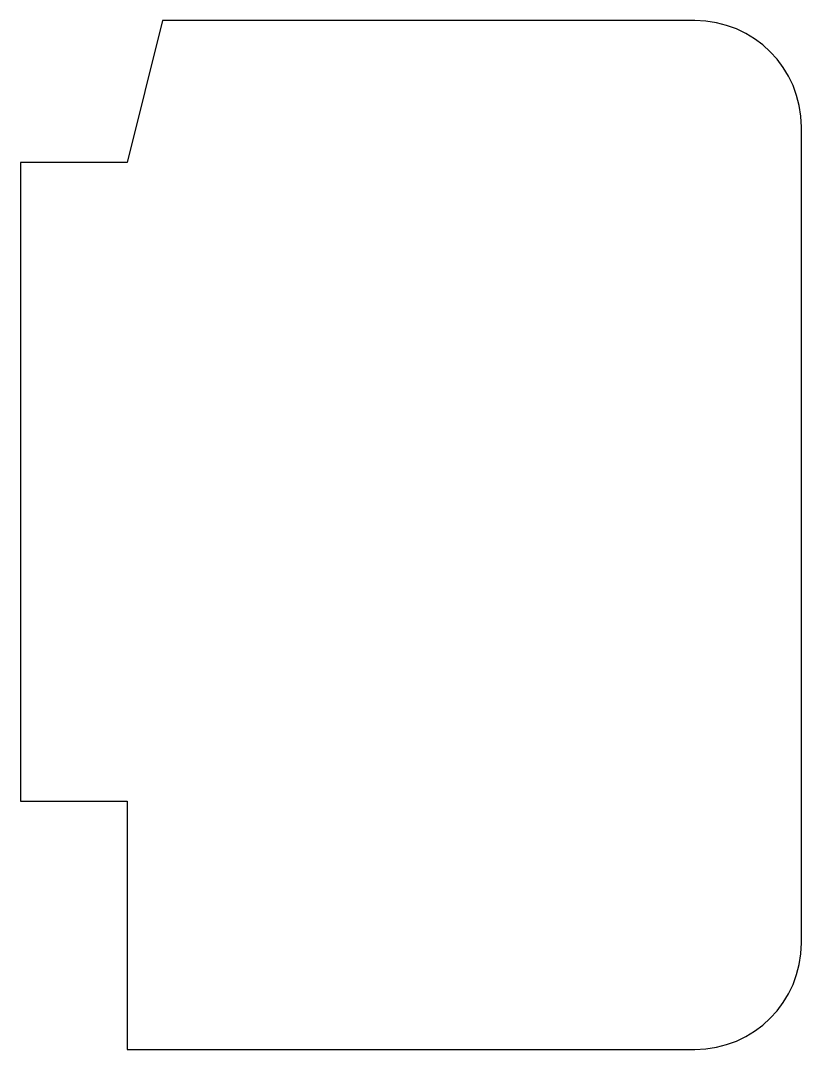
# Model space of a CAD drawing. Extents: x 9506.4 to 9528.4, y 6656.5 to 6685.5.
import ezdxf

# ---------------------------------------------------------------- set-up
doc = ezdxf.new("R2010")
doc.units = 0
doc.layers.get('0').update_dxf_attribs({"linetype": 'CONTINUOUS'})

msp = doc.modelspace()

# ---------------------------------------------------------------- linework, layer by layer
at = {"linetype": 'CONTINUOUS'}
for p, q in [((9510.4, 6685.51), (9509.4, 6681.51)), ((9525.4, 6685.51), (9510.4, 6685.51)), ((9528.4, 6659.51), (9528.4, 6682.51)), ((9509.4, 6681.51), (9506.4, 6681.51)), ((9506.4, 6681.51), (9506.4, 6663.51)), ((9506.4, 6663.51), (9509.4, 6663.51)), ((9509.4, 6663.51), (9509.4, 6656.51)), ((9509.4, 6656.51), (9525.4, 6656.51))]:
    msp.add_line(p, q, dxfattribs=at)
for centre, start, end in [((9525.4, 6682.51), 0, 90), ((9525.4, 6659.51), 270, 0)]:
    msp.add_arc(centre, 3, start, end, dxfattribs=at)

doc.saveas('drawing.dxf')
